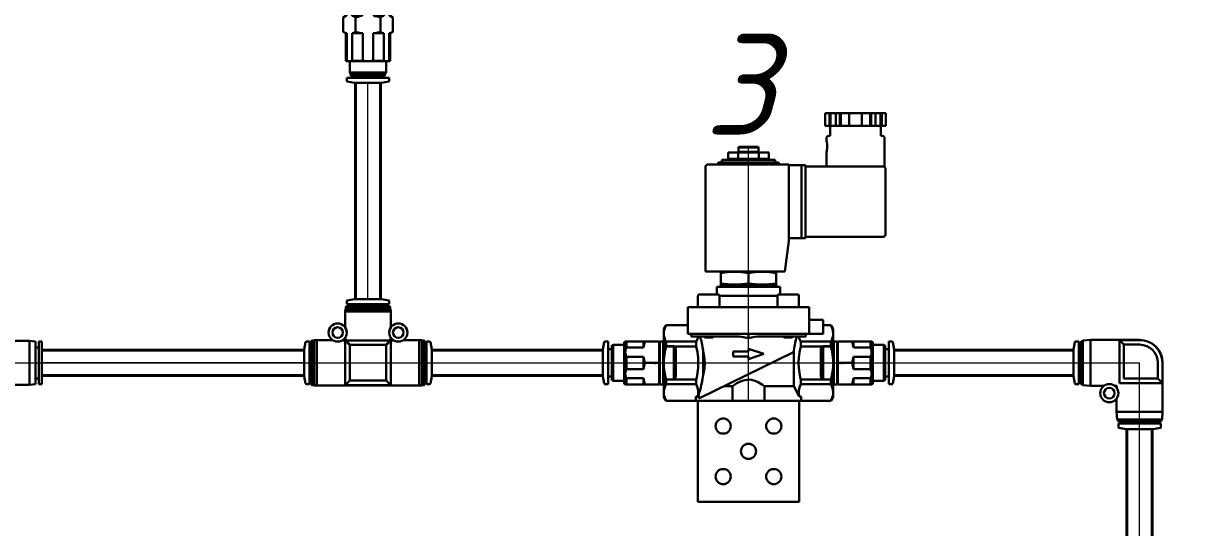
# Model space of a CAD drawing. Header units: millimetres. Extents: x 0 to 53000, y -591 to 24400.
# Drawn here: x 29779.3 to 30238.5, y 6696.7 to 6896.5 of the extents above; entities that cross this region are included whole.
import ezdxf
from ezdxf.enums import TextEntityAlignment as Align

# ---------------------------------------------------------------- set-up
doc = ezdxf.new("R2010")
doc.units = ezdxf.units.MM
doc.layers.add('Основная', color=7, linetype='Continuous', lineweight=30)
doc.layers.add('Трубка', color=5, linetype='Continuous', lineweight=40)
doc.layers.add('Привязки', color=2, linetype='Continuous', lineweight=0, plot=False, transparency=0.8)
doc.layers.add('размеры', color=3, linetype='Continuous')
doc.styles.add('текст', font='isocpeui.ttf')
doc.dimstyles.new('Стиль размеров', dxfattribs={"dimtxt": 50, "dimasz": 50, "dimexe": 1.25, "dimexo": 1, "dimgap": 5, "dimtad": 1, "dimdec": 0, "dimtxsty": 'текст', "dimcen": 2.5, "dimadec": 0, "dimazin": 0, "dimtfac": 1, "dimtdec": 0, "dimtmove": 0, "dimatfit": 3, "dimfxl": 1, "dimarcsym": 0})

# ---------------------------------------------------------------- blocks, each defined once
blk = doc.blocks.new('*D310')
at = {"layer": 'Defpoints', "color": 0, "transparency": 16777216}
for p in [(29081.75, 7688.25), (30381.27, 7504.23), (29081.75, 6754.19)]:
    blk.add_point(p, dxfattribs=at)
at = {"layer": 'размеры', "color": 0, "lineweight": -2, "transparency": 16777216}
for p, q in [((29081.75, 6755.19), (29081.75, 7689.5)), ((30331.27, 7688.25), (29131.75, 7688.25)), ((30381.27, 7505.23), (30381.27, 7689.5))]:
    blk.add_line(p, q, dxfattribs=at)
at = {"layer": 'размеры', "color": 0, "transparency": 16777216}
for points in [[(29131.75, 7696.58), (29131.75, 7679.92), (29081.75, 7688.25)], [(30331.27, 7696.58), (30331.27, 7679.92), (30381.27, 7688.25)]]:
    blk.add_solid(points, dxfattribs=at)
at = {"layer": 'размеры', "color": 0, "lineweight": -3, "transparency": 16777216, "insert": (29616.56, 7718.25), "char_height": 50, "attachment_point": 5, "style": 'текст'}
blk.add_mtext('1300', dxfattribs=at)
blk = doc.blocks.new('*D312')
at = {"layer": 'Defpoints', "color": 0, "transparency": 16777216}
for p in [(28940.33, 7609.93), (30381.27, 7554.23), (28940.33, 5964.56)]:
    blk.add_point(p, dxfattribs=at)
at = {"layer": 'размеры', "color": 0, "lineweight": -2, "transparency": 16777216}
for p, q in [((28940.33, 5965.56), (28940.33, 7611.18)), ((30331.27, 7609.93), (28990.33, 7609.93)), ((30381.27, 7555.23), (30381.27, 7611.18))]:
    blk.add_line(p, q, dxfattribs=at)
at = {"layer": 'размеры', "color": 0, "transparency": 16777216}
for points in [[(28990.33, 7618.27), (28990.33, 7601.6), (28940.33, 7609.93)], [(30331.27, 7618.27), (30331.27, 7601.6), (30381.27, 7609.93)]]:
    blk.add_solid(points, dxfattribs=at)
at = {"layer": 'размеры', "color": 0, "lineweight": -3, "transparency": 16777216, "insert": (29945.49, 7639.93), "char_height": 50, "attachment_point": 5, "style": 'текст'}
blk.add_mtext('1441', dxfattribs=at)
blk = doc.blocks.new('*D305')
at = {"layer": 'Defpoints', "color": 0, "transparency": 16777216}
for p in [(30381.27, 7504.23), (30138.26, 6484.39), (30580.53, 6484.39)]:
    blk.add_point(p, dxfattribs=at)
at = {"layer": 'размеры', "color": 0, "lineweight": -2, "transparency": 16777216}
for p, q in [((30382.27, 7504.23), (30581.78, 7504.23)), ((30580.53, 7454.23), (30580.53, 6534.39)), ((30139.26, 6484.39), (30581.78, 6484.39))]:
    blk.add_line(p, q, dxfattribs=at)
at = {"layer": 'размеры', "color": 0, "transparency": 16777216}
for points in [[(30572.2, 7454.23), (30588.87, 7454.23), (30580.53, 7504.23)], [(30572.2, 6534.39), (30588.87, 6534.39), (30580.53, 6484.39)]]:
    blk.add_solid(points, dxfattribs=at)
at = {"layer": 'размеры', "color": 0, "lineweight": -3, "transparency": 16777216, "insert": (30550.53, 6994.31), "char_height": 50, "attachment_point": 5, "rotation": 90, "style": 'текст'}
blk.add_mtext('1020', dxfattribs=at)
blk = doc.blocks.new('Соединение Г-образное 10')
at = {"layer": 'Основная'}
for p, q in [((-8.53, 23.1), (-8.6, 23.03)), ((-8.6, 23.03), (-8.6, 22.77)), ((-8.6, 23.03), (8.6, 23.03)), ((-8.53, 23.1), (8.53, 23.1)), ((-8.4, 25.49), (-8.4, 24)), ((-8.4, 24), (8.4, 24)), ((-5.3, 26.2), (-8.23, 25.68)), ((-5.7, 23.62), (-5.7, 23.1)), ((-5.3, 26.2), (5.3, 26.2)), ((8.23, 25.68), (5.3, 26.2)), ((5.7, 23.1), (5.7, 23.62)), ((8.4, 24), (8.4, 25.49)), ((8.6, 23.03), (8.53, 23.1)), ((8.6, 22.77), (8.6, 23.03)), ((-8.89, 22.4), (-9.1, 19.4)), ((-9.1, 19.4), (-9.1, 0)), ((-9.1, 19.4), (9.1, 19.4)), ((-8.89, 22.4), (8.89, 22.4)), ((-8.6, 22.77), (-8.5, 22.71)), ((-8.6, 22.77), (8.6, 22.77)), ((-8.5, 22.71), (-8.6, 22.66)), ((-8.6, 22.66), (-8.6, 22.4)), ((-8.6, 22.66), (8.6, 22.66)), ((-8.5, 22.71), (8.5, 22.71)), ((8.5, 22.71), (8.6, 22.77)), ((8.6, 22.66), (8.5, 22.71)), ((8.6, 22.4), (8.6, 22.66)), ((9.1, 19.4), (8.89, 22.4)), ((9.1, 14.13), (9.1, 19.4)), ((9.1, 14.13), (9.1, 14.13)), ((9.04, 9.94), (9.04, 9.04)), ((-7.21, 6.18), (-9.04, 8)), ((-9.04, 8), (-9.04, 0)), ((-9.04, 8), (8, 8)), ((-7.21, 0), (-7.21, 6.18)), ((-7.21, 6.18), (6.18, 6.18)), ((6.18, 6.18), (6.18, -7.21)), ((8, 8), (8, -9.04)), ((9.04, 9.04), (9.94, 9.04)), ((14.13, 9.1), (14.13, 9.1)), ((19.4, 9.1), (14.13, 9.1)), ((22.4, 8.89), (19.4, 9.1)), ((19.4, 9.1), (19.4, -9.1)), ((22.4, 8.89), (22.4, -8.89)), ((22.66, 8.6), (22.4, 8.6)), ((22.71, 8.5), (22.66, 8.6)), ((22.66, 8.6), (22.66, -8.6)), ((22.77, 8.6), (22.71, 8.5)), ((22.71, 8.5), (22.71, -8.5)), ((23.03, 8.6), (22.77, 8.6)), ((22.77, 8.6), (22.77, -8.6)), ((23.1, 8.53), (23.03, 8.6)), ((23.03, 8.6), (23.03, -8.6)), ((23.1, 8.53), (23.1, -8.53)), ((23.62, 5.7), (23.1, 5.7)), ((25.49, 8.4), (24, 8.4)), ((24, 8.4), (24, -8.4)), ((26.2, 5.3), (25.68, 8.23)), ((26.2, 5.3), (26.2, -5.3)), ((-9.1, 0), (-9.04, 0)), ((6.18, -7.21), (0, -7.21)), ((8, -9.04), (0, -9.04)), ((0, -9.04), (0, -9.1)), ((0, -9.1), (19.4, -9.1)), ((8, -9.04), (6.18, -7.21)), ((19.4, -9.1), (22.4, -8.89)), ((22.4, -8.6), (22.66, -8.6)), ((22.66, -8.6), (22.71, -8.5)), ((22.71, -8.5), (22.77, -8.6)), ((22.77, -8.6), (23.03, -8.6)), ((23.03, -8.6), (23.1, -8.53)), ((23.1, -5.7), (23.62, -5.7)), ((24, -8.4), (25.49, -8.4)), ((25.68, -8.23), (26.2, -5.3))]:
    blk.add_line(p, q, dxfattribs=at)
for radius in [3.6, 2.1]:
    blk.add_circle((12, 12), radius, dxfattribs=at)
for centre, radius, start, end in [((-8.2, 25.49), 0.2, 100, 180), ((-6.07, 23.62), 0.375, 360, 90), ((6.07, 23.62), 0.375, 90, 180), ((8.2, 25.49), 0.2, 0, 80), ((23.62, 6.07), 0.375, 270, 0), ((25.49, 8.2), 0.2, 10, 90), ((0, 0), 9.1, 180, 270), ((0, 0), 9.04, 180, 270), ((0, 0), 7.21, 180, 270), ((23.62, -6.07), 0.375, 360, 90), ((25.49, -8.2), 0.2, 270, 350)]:
    blk.add_arc(centre, radius, start, end, dxfattribs=at)
at = {"layer": 'Основная', "style": 'текст'}
blk.add_attdef('№', text='', height=40, dxfattribs=at).set_placement((-44, 7), align=Align.MIDDLE_CENTER)
blk = doc.blocks.new('Соединение X-образное 10')
at = {"layer": 'Основная'}
for p, q in [((-8.4, 25.02), (-8.75, 22.55)), ((-8.4, 27.5), (8.4, 27.5)), ((-8.4, 27.5), (-8.4, 26.26)), ((-8.4, 26.26), (8.4, 26.26)), ((-8.4, 25.02), (8.4, 25.02)), ((-6.13, 26.26), (-6.13, 25.02)), ((6.12, 25.02), (6.12, 26.26)), ((8.4, 26.26), (8.4, 27.5)), ((8.75, 22.55), (8.4, 25.02)), ((-8.75, 22.55), (8.75, 22.55)), ((-8.75, 22.55), (-8.75, 13.2)), ((8.75, 13.2), (8.75, 22.55)), ((-8.75, 13.2), (-8.75, 13.2)), ((-8.38, 9.25), (8.38, 9.25)), ((8.75, 13.2), (8.75, 13.2)), ((-26.26, 8.4), (-27.5, 8.4)), ((-27.5, -8.4), (-27.5, 8.4)), ((-26.26, -8.4), (-26.26, 8.4)), ((-25.02, 6.12), (-26.26, 6.12)), ((-22.55, 8.75), (-25.02, 8.4)), ((-25.02, -8.4), (-25.02, 8.4)), ((-13.2, 8.75), (-22.55, 8.75)), ((-22.55, -8.75), (-22.55, 8.75)), ((-13.2, 8.75), (-13.2, 8.75)), ((-9.25, -8.75), (-9.25, 8.38)), ((-7.5, 7), (-9.04, 8.54)), ((-8.54, 9.04), (-7, 7.5)), ((-7, 7), (-7.5, 7)), ((-7.5, -7), (-7.5, 7)), ((-7, 7.5), (-7, 7)), ((-7, 7.5), (7, 7.5)), ((7, 7), (-7, -7)), ((7, -7), (-7, 7)), ((7, 7.5), (8.54, 9.04)), ((7, 7), (7, 7.5)), ((7.5, 7), (7, 7)), ((9.04, 8.54), (7.5, 7)), ((7.5, -7), (7.5, 7)), ((9.25, -8.75), (9.25, 8.38)), ((13.2, 8.75), (13.2, 8.75)), ((22.55, 8.75), (13.2, 8.75)), ((25.02, 8.4), (22.55, 8.75)), ((22.55, -8.75), (22.55, 8.75)), ((25.02, -8.4), (25.02, 8.4)), ((26.26, 6.12), (25.02, 6.12)), ((27.5, 8.4), (26.26, 8.4)), ((26.26, -8.4), (26.26, 8.4)), ((27.5, -8.4), (27.5, 8.4)), ((-27.5, -8.4), (-26.26, -8.4)), ((-26.26, -6.13), (-25.02, -6.13)), ((-25.02, -8.4), (-22.55, -8.75)), ((-22.55, -8.75), (-9.25, -8.75)), ((-9.25, -8.75), (-7.5, -7)), ((-7, -7.5), (-8.75, -9.25)), ((-7.5, -7), (-7, -7)), ((-7, -7), (-7, -7.5)), ((-7, -7.5), (7, -7.5)), ((7, -7.5), (7, -7)), ((7, -7), (7.5, -7)), ((8.75, -9.25), (7, -7.5)), ((7.5, -7), (9.25, -8.75)), ((9.25, -8.75), (22.55, -8.75)), ((22.55, -8.75), (25.02, -8.4)), ((25.02, -6.13), (26.26, -6.13)), ((26.26, -8.4), (27.5, -8.4)), ((-8.75, -9.25), (-8.75, -22.55)), ((-8.75, -9.25), (8.75, -9.25)), ((8.75, -22.55), (8.75, -9.25)), ((-8.75, -22.55), (-8.4, -25.02)), ((8.75, -22.55), (-8.75, -22.55)), ((8.4, -25.02), (8.75, -22.55)), ((8.4, -25.02), (-8.4, -25.02)), ((-8.4, -26.26), (-8.4, -27.5)), ((8.4, -26.26), (-8.4, -26.26)), ((8.4, -27.5), (-8.4, -27.5)), ((-6.13, -25.02), (-6.13, -26.26)), ((6.12, -26.26), (6.12, -25.02)), ((8.4, -27.5), (8.4, -26.26))]:
    blk.add_line(p, q, dxfattribs=at)
for centre, radius in [((-11, 11), 3.15), ((11, 11), 3.15), ((-11, 11), 2.25), ((11, 11), 2.25)]:
    blk.add_circle(centre, radius, dxfattribs=at)
at = {"layer": 'Основная', "style": 'текст'}
blk.add_attdef('№', text='', height=40, dxfattribs=at).set_placement((-51, -33), align=Align.MIDDLE_CENTER)
blk = doc.blocks.new('Штуцер цанговый 14-10-В')
at = {"layer": 'Основная'}
for p, q in [((-8.09, 0), (-8.8, -0.71)), ((8.09, 0), (-8.09, 0)), ((8.8, -0.71), (8.09, 0)), ((-8.8, -0.71), (-8.8, -6.19)), ((-8.5, -0.71), (-8.8, -0.71)), ((-8.5, -6.19), (-8.5, -0.71)), ((-2.28, -0.71), (-6.22, -0.71)), ((-6.22, -0.71), (-6.22, -6.19)), ((-2.28, -6.19), (-2.28, -0.71)), ((6.22, -0.71), (2.28, -0.71)), ((2.28, -0.71), (2.28, -6.19)), ((6.22, -6.19), (6.22, -0.71)), ((8.8, -0.71), (8.5, -0.71)), ((8.5, -0.71), (8.5, -6.19)), ((8.8, -6.19), (8.8, -0.71)), ((-8.8, -6.19), (-9.81, -6.78)), ((-9.81, -12.53), (-9.81, -6.78)), ((-8.5, -6.19), (-8.8, -6.19)), ((-2.28, -6.19), (-6.22, -6.19)), ((-4.91, -12.53), (-4.91, -6.78)), ((6.22, -6.19), (2.28, -6.19)), ((4.91, -12.53), (4.91, -6.78)), ((8.8, -6.19), (8.5, -6.19)), ((9.81, -6.78), (8.8, -6.19)), ((9.81, -12.53), (9.81, -6.78)), ((-9.81, -12.53), (-9, -13)), ((-8.4, -13), (-9, -13)), ((-8.75, -13), (-8.75, -23.96)), ((-8.4, -23.96), (-8.4, -13)), ((-6.32, -13), (-6.32, -23.96)), ((-2.08, -13), (-6.32, -13)), ((-2.08, -23.96), (-2.08, -13)), ((2.08, -13), (2.08, -23.96)), ((6.32, -13), (2.08, -13)), ((6.32, -23.96), (6.32, -13)), ((9, -13), (8.4, -13)), ((8.4, -13), (8.4, -23.96)), ((8.75, -23.96), (8.75, -13)), ((9, -13), (9.81, -12.53)), ((-8.4, -23.96), (-8.75, -23.96)), ((-8.75, -23.96), (-8.5, -24.1)), ((8.5, -24.1), (-8.5, -24.1)), ((-7.15, -24.1), (-7.15, -28.65)), ((-2.08, -23.96), (-6.32, -23.96)), ((6.32, -23.96), (2.08, -23.96)), ((7.15, -28.65), (7.15, -24.1)), ((8.75, -23.96), (8.4, -23.96)), ((8.5, -24.1), (8.75, -23.96)), ((-8.4, -30.7), (-8.4, -31.99)), ((8.4, -30.7), (-8.4, -30.7)), ((-7.15, -28.65), (-7, -28.8)), ((7.15, -28.65), (-7.15, -28.65)), ((7, -28.8), (-7, -28.8)), ((-6.85, -28.8), (-6.85, -29.15)), ((-6.85, -29.15), (-6.7, -29.3)), ((6.85, -29.15), (-6.85, -29.15)), ((-6.7, -29.3), (-6.85, -29.45)), ((-6.85, -29.45), (-6.85, -29.8)), ((6.85, -29.45), (-6.85, -29.45)), ((6.85, -29.8), (-6.85, -29.8)), ((6.7, -29.3), (-6.7, -29.3)), ((-5.7, -29.8), (-5.7, -30.35)), ((5.7, -30.35), (5.7, -29.8)), ((6.7, -29.3), (6.85, -29.15)), ((6.85, -29.45), (6.7, -29.3)), ((6.85, -29.15), (6.85, -28.8)), ((6.85, -29.8), (6.85, -29.45)), ((7, -28.8), (7.15, -28.65)), ((8.4, -31.99), (8.4, -30.7)), ((-8.23, -32.18), (-5.3, -32.7)), ((5.3, -32.7), (-5.3, -32.7)), ((5.3, -32.7), (8.23, -32.18))]:
    blk.add_line(p, q, dxfattribs=at)
for points in [[(-8.5, -0.71), (-8.19, -0.57), (-7.87, -0.47), (-7.54, -0.41), (-7.21, -0.41), (-6.96, -0.44), (-6.71, -0.51), (-6.47, -0.59), (-6.22, -0.71)], [(6.22, -0.71), (6.54, -0.57), (6.86, -0.47), (7.19, -0.41), (7.51, -0.41), (7.76, -0.44), (8.01, -0.51), (8.26, -0.59), (8.5, -0.71)], [(-9.81, -6.78), (-9.36, -6.53), (-8.93, -6.34), (-8.5, -6.19)], [(-6.22, -6.19), (-5.89, -6.3), (-5.56, -6.44), (-5.23, -6.6), (-4.91, -6.78)], [(-4.91, -6.78), (-4.06, -6.55), (-3.2, -6.35), (-2.28, -6.19)], [(2.28, -6.19), (2.56, -6.24), (3.15, -6.34), (3.74, -6.47), (4.33, -6.62), (4.91, -6.78)], [(4.91, -6.78), (5.37, -6.53), (5.79, -6.34), (6.22, -6.19)], [(8.5, -6.19), (8.83, -6.3), (9.16, -6.44), (9.49, -6.6), (9.81, -6.78)], [(-8.84, -13), (-9.09, -12.9), (-9.33, -12.79), (-9.81, -12.53)], [(-4.91, -12.53), (-5.01, -12.59), (-5.44, -12.81), (-5.88, -13)], [(-2.96, -13), (-3.45, -12.9), (-3.94, -12.79), (-4.91, -12.53)], [(4.91, -12.53), (3.96, -12.78), (3.46, -12.9), (2.96, -13)], [(5.88, -13), (5.64, -12.9), (5.39, -12.79), (4.91, -12.53)], [(9.81, -12.53), (9.71, -12.59), (9.28, -12.81), (8.84, -13)], [(-8.4, -23.96), (-8.14, -24.02), (-7.88, -24.06), (-7.62, -24.09), (-7.36, -24.1)], [(-7.36, -24.1), (-7.19, -24.1), (-6.75, -24.05), (-6.32, -23.96)], [(-2.08, -23.96), (-1.56, -24.02), (-1.04, -24.06), (-0.52, -24.09), (0, -24.1)], [(0, -24.1), (0.66, -24.09), (1.32, -24.04), (2.08, -23.96)], [(6.32, -23.96), (6.58, -24.02), (6.84, -24.06), (7.1, -24.09), (7.36, -24.1)], [(7.36, -24.1), (7.54, -24.1), (7.97, -24.05), (8.4, -23.96)]]:
    blk.add_lwpolyline(points, dxfattribs=at)
for centre, radius, start, end in [((-8.2, -31.99), 0.2, 180, 260), ((-6.05, -30.35), 0.35, 270, 0), ((6.05, -30.35), 0.35, 180, 270), ((8.2, -31.99), 0.2, 280, 0)]:
    blk.add_arc(centre, radius, start, end, dxfattribs=at)
blk.add_point((0, 0), dxfattribs=at)
blk = doc.blocks.new('Соединение Т-образное 10')
at = {"layer": 'Основная'}
for p, q in [((-8.4, 24.49), (-8.4, 23.2)), ((-8.4, 23.2), (8.4, 23.2)), ((-5.3, 25.2), (-8.23, 24.68)), ((-5.3, 25.2), (5.3, 25.2)), ((8.23, 24.68), (5.3, 25.2)), ((8.4, 23.2), (8.4, 24.49)), ((-8.95, 21.3), (-9, 20.3)), ((-9, 20.3), (-9, 13.99)), ((-9, 20.3), (9, 20.3)), ((-8.95, 21.3), (8.95, 21.3)), ((-8.66, 22.3), (-8.8, 22.16)), ((-8.8, 22.16), (-8.8, 21.8)), ((-8.8, 22.16), (8.8, 22.16)), ((-8.8, 21.8), (-8.7, 21.7)), ((-8.8, 21.8), (8.8, 21.8)), ((-8.7, 21.7), (-8.8, 21.6)), ((-8.8, 21.6), (-8.8, 21.3)), ((-8.8, 21.6), (8.8, 21.6)), ((-8.7, 21.7), (8.7, 21.7)), ((-8.66, 22.3), (8.66, 22.3)), ((-5.7, 22.82), (-5.7, 22.3)), ((5.7, 22.3), (5.7, 22.82)), ((8.8, 22.16), (8.66, 22.3)), ((8.7, 21.7), (8.8, 21.8)), ((8.8, 21.6), (8.7, 21.7)), ((8.8, 21.8), (8.8, 22.16)), ((8.8, 21.3), (8.8, 21.6)), ((9, 20.3), (8.95, 21.3)), ((9, 13.99), (9, 20.3)), ((-9, 13.99), (-9, 13.99)), ((9, 13.99), (9, 13.99)), ((-8.86, 10.24), (-8.86, 8.9)), ((8.86, 8.9), (8.86, 10.24)), ((-24.68, 8.23), (-25.2, 5.3)), ((-25.2, 5.3), (-25.2, -5.3)), ((-23.2, 8.4), (-24.49, 8.4)), ((-23.2, 8.4), (-23.2, -8.4)), ((-22.3, 5.7), (-22.82, 5.7)), ((-22.16, 8.8), (-22.3, 8.66)), ((-22.3, 8.66), (-22.3, -8.66)), ((-21.8, 8.8), (-22.16, 8.8)), ((-22.16, 8.8), (-22.16, -8.8)), ((-21.7, 8.7), (-21.8, 8.8)), ((-21.8, 8.8), (-21.8, -8.8)), ((-21.6, 8.8), (-21.7, 8.7)), ((-21.7, 8.7), (-21.7, -8.7)), ((-21.3, 8.8), (-21.6, 8.8)), ((-21.6, 8.8), (-21.6, -8.8)), ((-20.3, 9), (-21.3, 8.95)), ((-21.3, 8.95), (-21.3, -8.95)), ((-13.99, 9), (-20.3, 9)), ((-20.3, 9), (-20.3, -9)), ((-10.24, 8.86), (-9, 8.86)), ((-9, 8.86), (-7.2, 7.03)), ((-9, 8.86), (-9, -8.86)), ((-8.86, 8.9), (-7.03, 7.1)), ((-8.86, 8.9), (8.86, 8.9)), ((-7.2, 7.03), (-7.03, 7.03)), ((-7.2, 7.03), (-7.2, -7.03)), ((-7.03, 7.1), (-7.03, 7.03)), ((-7.03, 7.1), (7.03, 7.1)), ((7.03, 7.1), (8.86, 8.9)), ((7.03, 7.03), (7.03, 7.1)), ((7.03, 7.03), (7.2, 7.03)), ((7.2, 7.03), (9, 8.86)), ((7.2, 7.03), (7.2, -7.03)), ((9, 8.86), (10.24, 8.86)), ((9, 8.86), (9, -8.86)), ((13.99, 9), (13.99, 9)), ((20.3, 9), (13.99, 9)), ((21.3, 8.95), (20.3, 9)), ((20.3, 9), (20.3, -9)), ((21.3, 8.95), (21.3, -8.95)), ((21.6, 8.8), (21.3, 8.8)), ((21.7, 8.7), (21.6, 8.8)), ((21.6, 8.8), (21.6, -8.8)), ((21.8, 8.8), (21.7, 8.7)), ((21.7, 8.7), (21.7, -8.7)), ((22.16, 8.8), (21.8, 8.8)), ((21.8, 8.8), (21.8, -8.8)), ((22.3, 8.66), (22.16, 8.8)), ((22.16, 8.8), (22.16, -8.8)), ((22.3, 8.66), (22.3, -8.66)), ((22.82, 5.7), (22.3, 5.7)), ((24.49, 8.4), (23.2, 8.4)), ((23.2, 8.4), (23.2, -8.4)), ((25.2, 5.3), (24.68, 8.23)), ((25.2, 5.3), (25.2, -5.3)), ((-25.2, -5.3), (-24.68, -8.23)), ((-24.49, -8.4), (-23.2, -8.4)), ((-22.82, -5.7), (-22.3, -5.7)), ((-22.3, -8.66), (-22.16, -8.8)), ((-22.16, -8.8), (-21.8, -8.8)), ((-21.8, -8.8), (-21.7, -8.7)), ((-21.7, -8.7), (-21.6, -8.8)), ((-21.6, -8.8), (-21.3, -8.8)), ((-21.3, -8.95), (-20.3, -9)), ((-20.3, -9), (20.3, -9)), ((-7.2, -7.03), (-9, -8.86)), ((9, -8.86), (-9, -8.86)), ((7.2, -7.03), (-7.2, -7.03)), ((9, -8.86), (7.2, -7.03)), ((20.3, -9), (21.3, -8.95)), ((21.3, -8.8), (21.6, -8.8)), ((21.6, -8.8), (21.7, -8.7)), ((21.7, -8.7), (21.8, -8.8)), ((21.8, -8.8), (22.16, -8.8)), ((22.16, -8.8), (22.3, -8.66)), ((22.3, -5.7), (22.82, -5.7)), ((23.2, -8.4), (24.49, -8.4)), ((24.68, -8.23), (25.2, -5.3))]:
    blk.add_line(p, q, dxfattribs=at)
for centre, radius in [((-12, 12), 3.6), ((-12, 12), 2.1), ((12, 12), 3.6), ((12, 12), 2.1)]:
    blk.add_circle(centre, radius, dxfattribs=at)
for centre, radius, start, end in [((-8.2, 24.49), 0.2, 100, 180), ((-6.07, 22.82), 0.375, 360, 90), ((6.07, 22.82), 0.375, 90, 180), ((8.2, 24.49), 0.2, 360, 80), ((-24.49, 8.2), 0.2, 90, 170), ((-22.82, 6.07), 0.375, 180, 270), ((22.82, 6.07), 0.375, 270, 0), ((24.49, 8.2), 0.2, 10, 90), ((-24.49, -8.2), 0.2, 190, 270), ((-22.82, -6.07), 0.375, 90, 180), ((22.82, -6.07), 0.375, 360, 90), ((24.49, -8.2), 0.2, 270, 350)]:
    blk.add_arc(centre, radius, start, end, dxfattribs=at)
at = {"layer": 'Основная', "style": 'текст'}
blk.add_attdef('№', text='', height=40, dxfattribs=at).set_placement((0, -33), align=Align.MIDDLE_CENTER)
blk = doc.blocks.new('Клапан')
at = {"layer": 'Основная'}
for p, q in [((-3.13, 99.62), (-3.13, 94.62)), ((-3.13, 94.62), (-3.13, 99.62)), ((-3.13, 99.62), (20.87, 99.62)), ((-1.47, 94.62), (-1.47, 99.62)), ((-1.04, 94.62), (-1.04, 99.62)), ((1.03, 94.62), (1.03, 99.62)), ((2.68, 99.62), (2.68, 94.62)), ((3.06, 94.62), (3.06, 99.62)), ((6.37, 94.62), (6.37, 99.62)), ((11.37, 94.62), (11.37, 99.62)), ((14.68, 99.62), (14.68, 94.62)), ((15.06, 94.62), (15.06, 99.62)), ((16.72, 94.62), (16.72, 99.62)), ((18.78, 94.62), (18.78, 99.62)), ((19.22, 94.62), (19.22, 99.62)), ((20.87, 94.62), (20.87, 99.62)), ((20.87, 99.62), (20.87, 94.62)), ((-3.13, 94.62), (20.87, 94.62)), ((-1.13, 94.62), (-1.13, 90.62)), ((18.87, 90.62), (18.87, 94.62)), ((-2.63, 89.62), (-2.63, 89.06)), ((-1.13, 90.62), (-1.63, 90.62)), ((18.87, 90.62), (19.37, 90.62)), ((20.37, 78.52), (20.37, 89.62)), ((-41.56, 84.07), (-25.39, 84.07)), ((-41.56, 84.07), (-41.56, 81.52)), ((-37.48, 84.27), (-37.68, 84.07)), ((-37.52, 84.07), (-37.52, 81.52)), ((-37.28, 86.27), (-37.48, 86.07)), ((-37.48, 86.07), (-37.48, 84.27)), ((-29.48, 86.07), (-37.48, 86.07)), ((-29.48, 84.27), (-37.48, 84.27)), ((-29.68, 86.27), (-37.28, 86.27)), ((-29.48, 86.07), (-29.68, 86.27)), ((-29.48, 84.27), (-29.48, 86.07)), ((-29.28, 84.07), (-29.48, 84.27)), ((-29.44, 84.07), (-29.44, 81.52)), ((-25.39, 84.07), (-25.39, 81.52)), ((-2.63, 84.08), (-2.63, 78.52)), ((-50.48, 78.27), (-50.48, 36.87)), ((-49.48, 79.27), (-17.48, 79.27)), ((-45.48, 79.87), (-45.48, 79.27)), ((-21.48, 79.27), (-45.48, 79.27)), ((-21.68, 80.07), (-45.28, 80.07)), ((-22.98, 81.07), (-43.98, 81.07)), ((-43.98, 81.07), (-43.98, 80.07)), ((-43.58, 79.27), (-43.58, 79.17)), ((-41.88, 81.52), (-25.08, 81.52)), ((-41.88, 81.52), (-41.88, 81.07)), ((-25.08, 81.07), (-25.08, 81.52)), ((-23.38, 79.17), (-23.38, 79.27)), ((-22.98, 80.07), (-22.98, 81.07)), ((-21.48, 79.27), (-21.48, 79.87)), ((-17.48, 48.97), (-17.48, 79.27)), ((-12.48, 79.07), (-17.48, 79.07)), ((-12.48, 79.07), (-10.98, 79.07)), ((-12.48, 79.07), (-12.48, 50.07)), ((-12.48, 50.07), (-12.48, 79.07)), ((-10.98, 79.07), (-10.98, 50.07)), ((-10.98, 78.52), (20.37, 78.52)), ((20.72, 51.62), (20.72, 77.52)), ((19.72, 50.62), (-10.98, 50.62)), ((-19.05, 36.87), (-17.48, 48.97)), ((-12.48, 50.07), (-17.48, 50.07)), ((-12.48, 50.07), (-10.98, 50.07)), ((-19.05, 36.87), (-50.48, 36.87)), ((-44.48, 30.82), (-44.48, 36.77)), ((-22.48, 30.82), (-22.48, 36.77)), ((-33.48, 32.23), (-33.48, 36.32)), ((-45.46, 27.82), (-52.96, 27.82)), ((-20.98, 30.82), (-45.98, 30.82)), ((-45.98, 30.82), (-45.98, 27.82)), ((-22.48, 31.77), (-44.48, 31.77)), ((-13.99, 27.82), (-21.49, 27.82)), ((-20.98, 27.82), (-20.98, 30.82)), ((-53.46, 27.32), (-53.46, 22.82)), ((-21.99, 27.32), (-44.96, 27.32)), ((-44.96, 22.82), (-44.96, 27.32)), ((-21.99, 27.32), (-21.99, 22.82)), ((-13.49, 22.82), (-13.49, 27.32)), ((-57.48, 22.82), (-57.48, 12.22)), ((-57.48, 22.82), (-9.48, 22.82)), ((-9.48, 22.82), (-9.48, 12.22)), ((-66.11, 15.72), (-66.98, 14.22)), ((-66.98, 14.22), (-66.98, -12.78)), ((-57.48, 15.72), (-66.11, 15.72)), ((-66.11, 15.72), (-66.11, 15.68)), ((-57.48, 15.68), (-66.11, 15.68)), ((-3.98, 17.72), (-9.48, 17.72)), ((-3.98, 17.72), (-3.98, 12.22)), ((-0.84, 15.72), (-3.98, 15.72)), ((-3.98, 15.68), (-0.84, 15.68)), ((0.02, 14.22), (-0.84, 15.72)), ((-0.84, 15.72), (-0.84, 15.68)), ((0.02, 14.22), (0.02, -12.78)), ((-57.48, 12.22), (-3.98, 12.22)), ((-56.16, 11.22), (-56.16, 12.22)), ((-56.16, 11.22), (-38.11, 11.22)), ((-51.21, 11.22), (-50.81, 10.82)), ((-47.61, 10.82), (-50.81, 10.82)), ((-47.61, 10.82), (-47.3, 11.14)), ((-33.48, 10.54), (-33.48, 12.22)), ((-10.8, 11.22), (-28.86, 11.22)), ((-19.66, 11.14), (-19.34, 10.82)), ((-16.14, 10.82), (-19.34, 10.82)), ((-16.14, 10.82), (-15.74, 11.22)), ((-10.8, 11.22), (-10.8, 12.22)), ((-66.11, 9.15), (-54.13, 9.15)), ((-66.11, 9.15), (-66.11, 7.26)), ((-54.13, 7.26), (-66.11, 7.26)), ((-54.13, 9.15), (-54.13, 7.26)), ((-15.65, 4.93), (-53.07, -13.32)), ((-51.47, 5.59), (-51.47, -4.14)), ((-39.54, 3.28), (-39.54, 5.28)), ((-39.54, 5.28), (-33.48, 5.28)), ((-33.48, 6.29), (-27.42, 4.28)), ((-33.48, 5.28), (-33.48, 6.29)), ((-15.49, 5.59), (-15.65, 4.93)), ((-15.49, 5.59), (-15.49, -8.44)), ((-0.84, 9.15), (-12.83, 9.15)), ((-12.83, 9.15), (-12.83, 7.26)), ((-12.83, 7.26), (-0.84, 7.26)), ((-0.84, 9.15), (-0.84, 7.26)), ((-33.48, 3.28), (-39.54, 3.28)), ((-27.42, 4.28), (-33.48, 2.27)), ((-33.48, 2.27), (-33.48, 3.28)), ((-66.11, -5.81), (-54.13, -5.81)), ((-66.11, -5.81), (-66.11, -7.7)), ((-54.13, -7.7), (-66.11, -7.7)), ((-54.13, -5.81), (-54.13, -7.7)), ((-39.82, -8.44), (-43.06, -8.44)), ((-39.82, -8.44), (-39.82, -14.28)), ((-27.13, -8.44), (-27.13, -14.28)), ((-15.49, -8.44), (-27.13, -8.44)), ((-13.43, -12.56), (-15.49, -8.44)), ((-12.83, -5.81), (-12.83, -7.7)), ((-0.84, -5.81), (-12.83, -5.81)), ((-12.83, -7.7), (-0.84, -7.7)), ((-0.84, -5.81), (-0.84, -7.7)), ((-66.98, -12.78), (-66.11, -14.28)), ((-54.36, -12.56), (-54.36, -14.28)), ((-54.36, -12.56), (-53.52, -12.56)), ((-53.07, -11.67), (-53.52, -12.56)), ((-53.07, -13.32), (-53.07, -11.67)), ((-12.59, -12.56), (-13.43, -12.56)), ((-12.59, -12.56), (-12.59, -14.28)), ((-0.84, -14.28), (0.02, -12.78)), ((-66.11, -14.24), (-66.11, -14.28)), ((-66.11, -14.24), (-54.36, -14.24)), ((-66.11, -14.28), (-0.84, -14.28)), ((-0.84, -14.24), (-12.59, -14.24)), ((-0.84, -14.24), (-0.84, -14.28))]:
    blk.add_line(p, q, dxfattribs=at)
for points in [[(-2.35, 86.57), (-2.38, 87.39), (-2.46, 88.11), (-2.55, 88.68), (-2.59, 88.87), (-2.61, 89.01), (-2.63, 89.07), (-2.63, 89.07)], [(-2.63, 84.07), (-2.6, 84.19), (-2.53, 84.56), (-2.44, 85.16), (-2.4, 85.52), (-2.37, 85.93), (-2.35, 86.57)], [(-50.48, 78.27), (-50.48, 78.28), (-50.45, 78.49), (-50.37, 78.72), (-50.22, 78.95), (-49.89, 79.18)], [(-49.89, 79.18), (-49.81, 79.22), (-49.73, 79.24), (-49.64, 79.26), (-49.56, 79.27), (-49.48, 79.27)], [(20.43, 78.23), (20.37, 78.29), (20.3, 78.34), (20.22, 78.39), (20.14, 78.43), (20.06, 78.46), (19.98, 78.49), (19.9, 78.51), (19.81, 78.52), (19.72, 78.52)], [(20.72, 77.52), (20.72, 77.61), (20.71, 77.7), (20.69, 77.78), (20.66, 77.87), (20.63, 77.95), (20.59, 78.02), (20.54, 78.1), (20.49, 78.17), (20.43, 78.23)], [(19.72, 50.62), (19.81, 50.63), (19.9, 50.64), (19.98, 50.66), (20.06, 50.68), (20.14, 50.72), (20.22, 50.76), (20.3, 50.8), (20.37, 50.86), (20.43, 50.92)], [(20.43, 50.92), (20.49, 50.98), (20.54, 51.05), (20.59, 51.12), (20.63, 51.2), (20.66, 51.28), (20.69, 51.36), (20.71, 51.45), (20.72, 51.54), (20.72, 51.62)], [(-38.98, 36.77), (-40.35, 36.74), (-43.1, 36.51), (-44.48, 36.32)], [(-33.48, 36.32), (-36.22, 36.65), (-37.59, 36.74), (-38.98, 36.77)], [(-27.98, 36.77), (-29.35, 36.74), (-32.1, 36.51), (-33.48, 36.32)], [(-22.48, 36.32), (-25.22, 36.65), (-26.59, 36.74), (-27.98, 36.77)], [(-44.48, 32.23), (-43.11, 32.04), (-40.36, 31.8), (-38.98, 31.77)], [(-38.98, 31.77), (-37.6, 31.8), (-36.23, 31.89), (-33.48, 32.23)], [(-33.48, 32.23), (-32.11, 32.04), (-29.36, 31.8), (-27.98, 31.77)], [(-27.98, 31.77), (-26.6, 31.8), (-25.23, 31.89), (-22.48, 32.23)], [(-66.11, 15.68), (-66.47, 14.88), (-66.75, 14.07), (-66.92, 13.25), (-66.98, 12.41)], [(-0.84, 15.68), (-0.48, 14.88), (-0.21, 14.07), (-0.04, 13.25), (0.02, 12.41)], [(-66.98, 12.41), (-66.93, 11.64), (-66.81, 11.02), (-66.63, 10.39), (-66.4, 9.77), (-66.11, 9.15)], [(-54.13, 9.15), (-53.71, 10.18), (-53.56, 10.7), (-53.44, 11.22)], [(-52.24, 9.82), (-52.32, 10.11), (-52.44, 10.42), (-52.57, 10.67), (-52.7, 10.85), (-52.79, 10.97), (-52.89, 11.06), (-53.03, 11.16), (-53.16, 11.21), (-53.24, 11.22)], [(-51.47, 5.59), (-51.58, 6.36), (-51.7, 7.12), (-51.83, 7.87), (-51.98, 8.61), (-52.24, 9.82)], [(-47.29, 11.14), (-47.26, 11.19), (-47.3, 11.22), (-47.3, 11.22)], [(-33.48, 10.54), (-34.83, 10.84), (-36.2, 11.07), (-37.19, 11.18), (-38.11, 11.22)], [(-28.86, 11.22), (-29.94, 11.17), (-31.12, 11.02), (-32.3, 10.81), (-33.48, 10.54)], [(-19.65, 11.22), (-19.67, 11.22), (-19.69, 11.18), (-19.67, 11.14)], [(-14.72, 9.82), (-14.97, 8.66), (-15.11, 7.92), (-15.25, 7.16), (-15.37, 6.38), (-15.49, 5.59)], [(-13.72, 11.22), (-13.85, 11.2), (-13.99, 11.12), (-14.08, 11.05), (-14.19, 10.94), (-14.34, 10.73), (-14.47, 10.51), (-14.58, 10.27), (-14.68, 9.97), (-14.72, 9.82)], [(-12.83, 9.15), (-13.24, 10.18), (-13.4, 10.7), (-13.52, 11.22)], [(0.02, 12.41), (-0.03, 11.64), (-0.14, 11.02), (-0.32, 10.39), (-0.56, 9.77), (-0.84, 9.15)], [(-66.11, 7.26), (-66.58, 5.09), (-66.88, 2.87), (-66.95, 1.8), (-66.98, 0.72)], [(-54.13, -5.81), (-53.96, -5.07), (-53.62, -3.15), (-53.4, -1.2), (-53.33, 0.79), (-53.41, 2.78), (-53.69, 5.03), (-54.13, 7.26)], [(-51.47, -4.14), (-51.31, -3.52), (-51.17, -2.88), (-51.04, -2.2), (-50.94, -1.5), (-50.86, -0.71), (-50.81, 0.11), (-50.8, 0.95), (-50.83, 1.79), (-50.89, 2.51), (-50.98, 3.22), (-51.09, 3.92), (-51.23, 4.61), (-51.47, 5.59)], [(-12.83, -5.81), (-12.99, -5.07), (-13.34, -3.15), (-13.55, -1.2), (-13.63, 0.79), (-13.54, 2.78), (-13.27, 5.03), (-12.83, 7.26)], [(-0.84, 7.26), (-0.38, 5.09), (-0.08, 2.87), (0, 1.8), (0.02, 0.72)], [(-66.98, 0.72), (-66.93, -0.72), (-66.8, -2.17), (-66.58, -3.62), (-66.29, -5.06), (-66.11, -5.81)], [(0.02, 0.72), (-0.02, -0.72), (-0.15, -2.17), (-0.37, -3.62), (-0.66, -5.06), (-0.84, -5.81)], [(-53.07, -11.67), (-52.94, -11.18), (-52.79, -10.65), (-52.59, -9.87), (-52.39, -9.03), (-52.18, -8.12), (-51.98, -7.16), (-51.7, -5.69), (-51.47, -4.14)], [(-66.11, -7.7), (-66.47, -8.5), (-66.75, -9.31), (-66.92, -10.13), (-66.98, -10.97)], [(-53.52, -12.56), (-53.34, -11.4), (-53.37, -10.24), (-53.64, -8.96), (-54.13, -7.7)], [(-27.13, -8.44), (-27.96, -7.89), (-28.95, -7.29), (-29.7, -6.89), (-30.51, -6.53), (-31.38, -6.21), (-32.24, -6.01), (-33.12, -5.9), (-34.02, -5.91), (-34.91, -6.04), (-35.93, -6.33), (-36.89, -6.72), (-38.04, -7.31), (-39.04, -7.92), (-39.82, -8.44)], [(-13.43, -12.56), (-13.61, -11.4), (-13.58, -10.24), (-13.32, -8.96), (-12.83, -7.7)], [(-0.84, -7.7), (-0.48, -8.5), (-0.21, -9.31), (-0.04, -10.13), (0.02, -10.97)], [(-66.98, -10.97), (-66.93, -11.74), (-66.81, -12.37), (-66.63, -12.99), (-66.4, -13.62), (-66.11, -14.24)], [(0.02, -10.97), (-0.03, -11.74), (-0.14, -12.37), (-0.32, -12.99), (-0.56, -13.62), (-0.84, -14.24)]]:
    blk.add_lwpolyline(points, dxfattribs=at)
for centre, radius, start, end in [((-1.63, 89.62), 1, 90, 180), ((19.37, 89.62), 1, 0, 90), ((-45.28, 79.87), 0.2, 90, 180), ((-21.68, 79.87), 0.2, 360, 90), ((-52.96, 27.32), 0.5, 90, 180), ((-45.46, 27.32), 0.5, 0, 90), ((-21.49, 27.32), 0.5, 90, 180), ((-13.99, 27.32), 0.5, 0, 90)]:
    blk.add_arc(centre, radius, start, end, dxfattribs=at)
at = {"layer": 'Основная', "style": 'текст'}
blk.add_attdef('№', text='', height=40, dxfattribs=at).set_placement((-37, 111), align=Align.MIDDLE_CENTER)
blk = doc.blocks.new('Штуцер цанговый G14-10')
at = {"layer": 'Основная'}
for p, q in [((-5.72, 4.8), (-6.58, 3.94)), ((5.72, 4.8), (-5.72, 4.8)), ((6.58, 3.94), (5.72, 4.8)), ((-8, 0), (-8, -0.3)), ((8, 0), (-8, 0)), ((-6.58, 3.94), (-6.58, 0)), ((6.58, 3.94), (-6.58, 3.94)), ((6.58, 0), (6.58, 3.94)), ((8, -0.3), (8, 0)), ((-8.5, -0.3), (-8.5, -1.6)), ((8.5, -0.3), (-8.5, -0.3)), ((8.5, -1.6), (-8.5, -1.6)), ((-8.5, -1.9), (-8.5, -15.27)), ((-8.5, -1.9), (8.5, -1.9)), ((-8, -1.6), (-8, -1.9)), ((0, -7.49), (0, -1.9)), ((8, -1.9), (8, -1.6)), ((8.5, -1.6), (8.5, -0.3)), ((8.5, -15.27), (8.5, -1.9)), ((-6.05, -8.1), (-8.5, -8.1)), ((-6.05, -14.83), (-6.05, -8.1)), ((-2.45, -8.1), (-2.45, -14.83)), ((2.45, -8.1), (-2.45, -8.1)), ((2.45, -14.83), (2.45, -8.1)), ((8.5, -8.1), (6.05, -8.1)), ((6.05, -8.1), (6.05, -14.83)), ((-6.05, -14.83), (-8.5, -14.83)), ((-8.5, -15.27), (-8.25, -15.7)), ((8.25, -15.7), (-8.25, -15.7)), ((-7.15, -15.7), (-7.15, -20.1)), ((2.45, -14.83), (-2.45, -14.83)), ((8.5, -14.83), (6.05, -14.83)), ((7.15, -20.1), (7.15, -15.7)), ((8.25, -15.7), (8.5, -15.27)), ((-8.4, -22.1), (-8.4, -23.39)), ((8.4, -22.1), (-8.4, -22.1)), ((7.15, -20.1), (-7.15, -20.1)), ((-6.95, -20.1), (-6.95, -20.4)), ((-6.95, -20.4), (-6.75, -20.6)), ((6.95, -20.4), (-6.95, -20.4)), ((6.75, -20.6), (-6.75, -20.6)), ((-5.4, -20.6), (-5.4, -21.8)), ((5.4, -21.8), (5.4, -20.6)), ((6.75, -20.6), (6.95, -20.4)), ((6.95, -20.4), (6.95, -20.1)), ((8.4, -23.39), (8.4, -22.1)), ((-8.23, -23.58), (-5.3, -24.1)), ((5.3, -24.1), (-5.3, -24.1)), ((5.3, -24.1), (8.23, -23.58))]:
    blk.add_line(p, q, dxfattribs=at)
for points in [[(-6.05, -8.1), (-6.67, -7.99), (-7.28, -7.84), (-7.89, -7.68), (-8.5, -7.49)], [(0, -7.49), (-0.07, -7.51), (-0.66, -7.69), (-1.25, -7.85), (-1.85, -7.99), (-2.45, -8.1)], [(2.45, -8.1), (1.83, -7.99), (1.22, -7.84), (0.61, -7.68), (0, -7.49)], [(8.5, -7.49), (8.43, -7.51), (7.84, -7.69), (7.25, -7.85), (6.65, -7.99), (6.05, -8.1)], [(-2.45, -14.83), (-2.81, -14.99), (-3.18, -15.11), (-3.57, -15.2), (-3.96, -15.26), (-4.34, -15.27), (-4.73, -15.24), (-5.12, -15.16), (-5.51, -15.05), (-5.78, -14.95), (-6.05, -14.83)], [(6.05, -14.83), (5.69, -14.99), (5.32, -15.11), (4.93, -15.2), (4.54, -15.26), (4.16, -15.27), (3.77, -15.24), (3.38, -15.16), (2.99, -15.05), (2.72, -14.95), (2.45, -14.83)]]:
    blk.add_lwpolyline(points, dxfattribs=at)
for centre, radius, start, end in [((-5.7, -21.8), 0.3, 270, 360), ((5.7, -21.8), 0.3, 180, 270), ((-8.2, -23.39), 0.2, 180, 260), ((8.2, -23.39), 0.2, 280, 360)]:
    blk.add_arc(centre, radius, start, end, dxfattribs=at)
for p in [(0, 0), (0, 0), (0, 0), (0, -3.4), (0, -24.1)]:
    blk.add_point(p, dxfattribs=at)

msp = doc.modelspace()

# ---------------------------------------------------------------- linework, layer by layer
at = {"layer": 'Основная'}
for p, q in [((29910.75409, 6872.88078), (29920.75409, 6872.88078)), ((30046.29991, 6707.00464), (30046.29991, 6747.00464)), ((30046.29991, 6747.00464), (30086.29991, 6747.00464)), ((30086.29991, 6747.00464), (30086.29991, 6707.00464)), ((30086.29991, 6707.00464), (30046.29991, 6707.00464))]:
    msp.add_line(p, q, dxfattribs=at)
for centre in [(30056.29991, 6737.00464), (30076.29991, 6737.00464), (30066.29991, 6727.00464), (30056.29991, 6717.00464), (30076.29991, 6717.00464)]:
    msp.add_circle(centre, 3, dxfattribs=at)
at = {"layer": 'Привязки'}
for p, q in [((29915.75409, 6787.22438), (29915.75409, 6872.88078)), ((30066.29991, 6747.00464), (30066.29991, 6847.55464)), ((29313.76684, 6762.02438), (30187.89676, 6762.02438)), ((29890.55409, 6762.02438), (29786.72866, 6762.02438)), ((29940.95409, 6762.02438), (30008.72223, 6762.02438)), ((30123.8776, 6762.02438), (30194.85033, 6762.02438)), ((30187.89676, 6762.02438), (30221.05033, 6762.02438)), ((30221.05033, 6119.97544), (30221.05033, 6762.02438)), ((30221.05033, 6353.78141), (30221.05033, 6735.82438))]:
    msp.add_line(p, q, dxfattribs=at)
at = {"layer": 'Трубка'}
for p, q in [((29910.75409, 6787.22438), (29910.75409, 6872.88078)), ((29920.75409, 6787.22438), (29920.75409, 6872.88078)), ((29890.55409, 6767.02438), (29786.72866, 6767.02438)), ((29940.95409, 6767.02438), (30008.72223, 6767.02438)), ((30123.8776, 6767.02438), (30194.85033, 6767.02438)), ((29890.55409, 6757.02438), (29786.72866, 6757.02438)), ((29940.95409, 6757.02438), (30008.72223, 6757.02438)), ((30123.8776, 6757.02438), (30194.85033, 6757.02438)), ((30216.05033, 6353.78141), (30216.05033, 6735.82438)), ((30226.05033, 6353.78141), (30226.05033, 6735.82438))]:
    msp.add_line(p, q, dxfattribs=at)

# ---------------------------------------------------------------- block references
at = {"layer": 'Основная'}
for name, p in [('Штуцер цанговый 14-10-В', (29915.75409, 6905.58078)), ('Соединение X-образное 10', (29759.22866, 6762.02438)), ('Соединение Т-образное 10', (29915.75409, 6762.02438))]:
    msp.add_blockref(name, p, dxfattribs=at)
ref = msp.add_blockref('Клапан', (30099.7776, 6761.28119), dxfattribs=at)
ref.add_attrib('№', '3', dxfattribs={"layer": '0', "height": 40, "style": 'текст'}).set_placement((30062.7776, 6872.28119), align=Align.MIDDLE_CENTER)
for name, p, rotation in [('Штуцер цанговый G14-10', (30032.82223, 6762.02438), 270), ('Штуцер цанговый G14-10', (30099.7776, 6762.02438), 90), ('Соединение Г-образное 10', (30221.05033, 6762.02438), 180)]:
    msp.add_blockref(name, p, dxfattribs=dict(at, rotation=rotation))

# ---------------------------------------------------------------- dimensions: what is measured, and where the dimension line sits
at = {"layer": 'размеры', "lineweight": -3}
dim = msp.add_linear_dim(base=(29081.75481, 7688.25002), p1=(30381.26523, 7504.22808), p2=(29081.75481, 6754.18691), dimstyle='Стиль размеров', dxfattribs=at)
dim.commit()
dim.dimension.update_dxf_attribs({"geometry": '*D310', "text_midpoint": (29616.56249, 7688.25002), "dimtype": 160})
for base, p1, p2, angle, picture, middle in [((28940.33345, 7609.93301), (30381.26523, 7554.22808), (28940.33345, 5964.5567), 180, '*D312', (29945.49461, 7609.93301)), ((30580.53487, 6484.39213), (30381.26523, 7504.22808), (30138.25774, 6484.39213), 90, '*D305', (30580.53487, 6994.31011))]:
    dim = msp.add_linear_dim(base=base, p1=p1, p2=p2, angle=angle, dimstyle='Стиль размеров', dxfattribs=at)
    dim.commit()
    dim.dimension.update_dxf_attribs({"geometry": picture, "text_midpoint": middle, "dimtype": 160})

doc.saveas('drawing.dxf')
